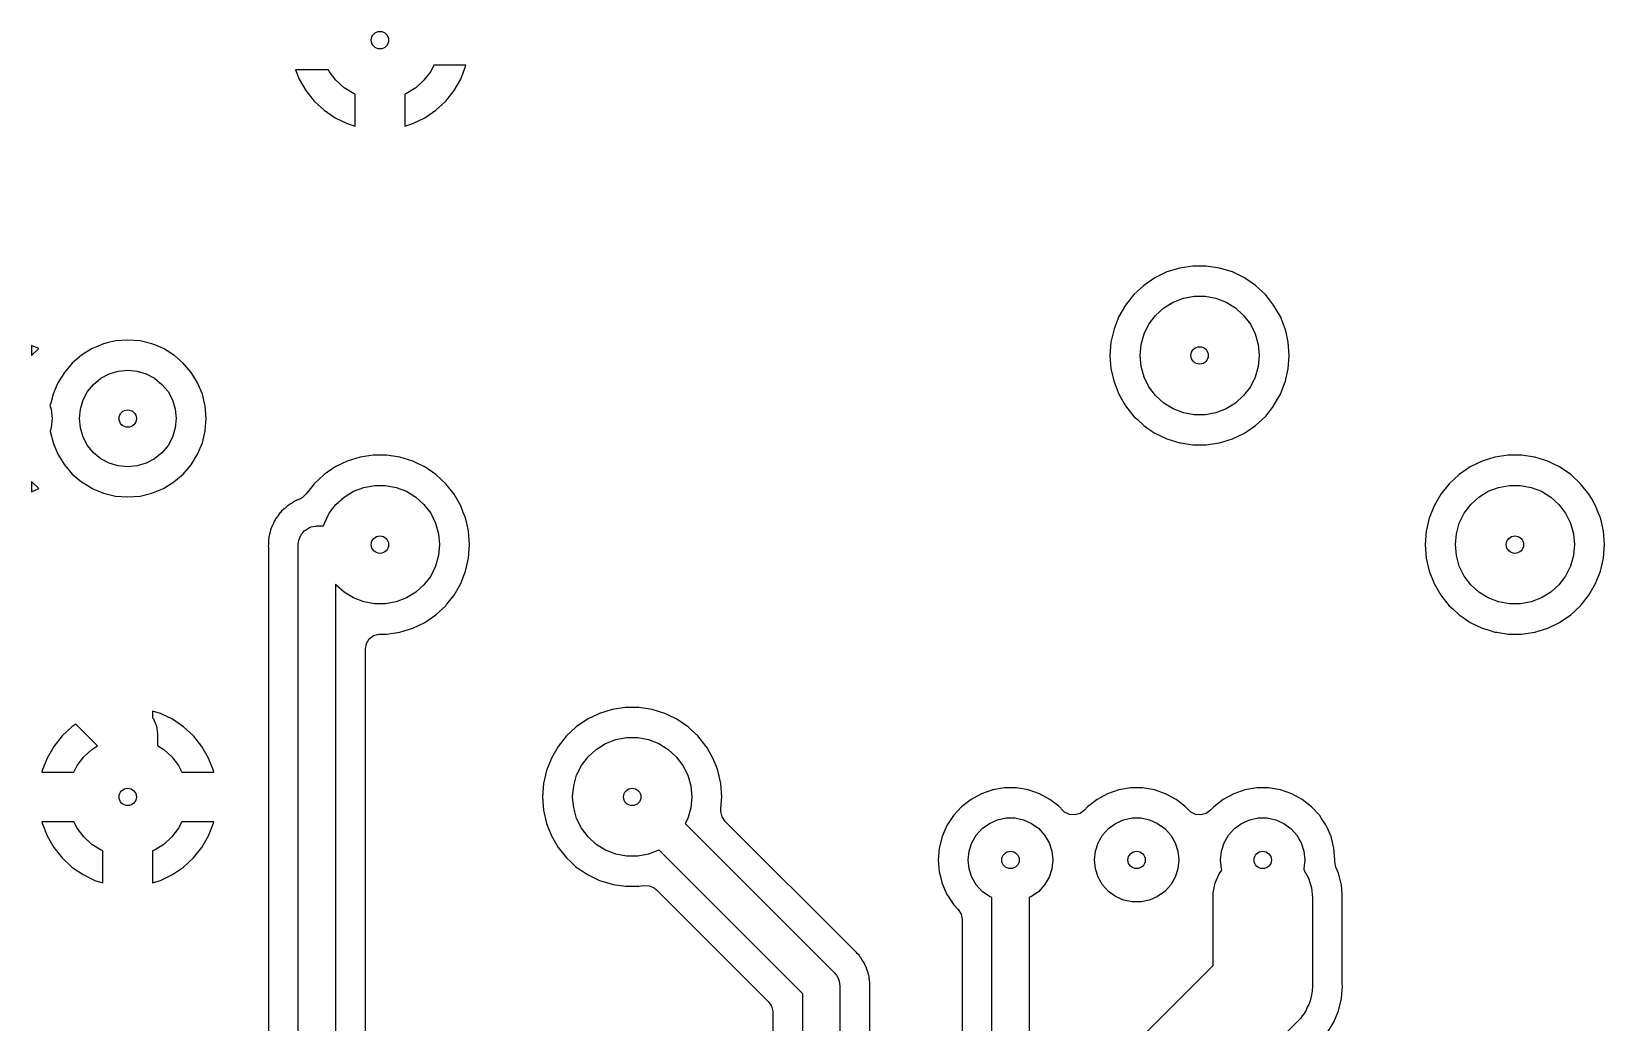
# Model space of a CAD drawing. Extents: x 0.79 to 9.84, y -6.5 to -0.79.
# Drawn here: x 4.161 to 5.408, y -3.366 to -2.581 of the extents above; entities that cross this region are included whole.
import ezdxf

# ---------------------------------------------------------------- set-up
doc = ezdxf.new("R2010")
doc.units = 0
doc.header["$MEASUREMENT"] = 0
doc.layers.add('BLACK', color=7, linetype='CONTINUOUS')

msp = doc.modelspace()

# ---------------------------------------------------------------- linework, layer by layer
at = {"layer": 'BLACK', "linetype": 'CONTINUOUS'}
for p, q in [((4.4802, -2.6071), (4.4776, -2.6123)), ((4.5056, -2.6071), (4.4802, -2.6071)), ((4.5053, -2.6083), (4.5056, -2.6071)), ((4.3705, -2.611), (4.3734, -2.6182)), ((4.3966, -2.611), (4.3705, -2.611)), ((4.3734, -2.6182), (4.3734, -2.6182)), ((4.3734, -2.6182), (4.3787, -2.6274)), ((4.3972, -2.6123), (4.3966, -2.611)), ((4.4025, -2.6192), (4.3972, -2.6123)), ((4.4089, -2.6251), (4.4025, -2.6192)), ((4.4723, -2.6192), (4.4659, -2.6251)), ((4.4776, -2.6123), (4.4723, -2.6192)), ((4.4961, -2.6274), (4.5014, -2.6182)), ((4.5014, -2.6182), (4.5053, -2.6083)), ((4.5014, -2.6182), (4.5014, -2.6182)), ((4.5053, -2.6083), (4.5053, -2.6083)), ((4.3787, -2.6274), (4.3787, -2.6274)), ((4.3787, -2.6274), (4.3853, -2.6357)), ((4.4163, -2.6297), (4.4089, -2.6251)), ((4.4177, -2.6302), (4.4163, -2.6297)), ((4.4177, -2.6555), (4.4177, -2.6302)), ((4.4585, -2.6297), (4.4571, -2.6302)), ((4.4571, -2.6302), (4.4571, -2.6555)), ((4.4659, -2.6251), (4.4585, -2.6297)), ((4.4895, -2.6357), (4.4961, -2.6274)), ((4.4961, -2.6274), (4.4961, -2.6274)), ((4.3853, -2.6357), (4.3853, -2.6357)), ((4.3853, -2.6357), (4.3931, -2.643)), ((4.3931, -2.643), (4.3931, -2.643)), ((4.3931, -2.643), (4.4019, -2.6489)), ((4.4729, -2.6489), (4.4817, -2.643)), ((4.4817, -2.643), (4.4895, -2.6357)), ((4.4895, -2.6357), (4.4895, -2.6357)), ((4.4019, -2.6489), (4.4019, -2.6489)), ((4.4019, -2.6489), (4.4114, -2.6536)), ((4.4114, -2.6536), (4.4177, -2.6555)), ((4.4571, -2.6555), (4.4634, -2.6536)), ((4.4634, -2.6536), (4.4729, -2.6489)), ((4.4729, -2.6489), (4.4729, -2.6489)), ((5.0716, -2.7681), (5.0614, -2.7712)), ((5.0821, -2.7665), (5.0716, -2.7681)), ((5.0716, -2.7681), (5.0716, -2.7681)), ((5.0927, -2.7665), (5.0821, -2.7665)), ((5.0821, -2.7665), (5.0821, -2.7665)), ((5.1032, -2.7681), (5.0927, -2.7665)), ((5.0927, -2.7665), (5.0927, -2.7665)), ((5.1134, -2.7712), (5.1032, -2.7681)), ((5.1032, -2.7681), (5.1032, -2.7681)), ((5.0431, -2.7818), (5.0353, -2.7891)), ((5.0519, -2.7758), (5.0431, -2.7818)), ((5.0431, -2.7818), (5.0431, -2.7818)), ((5.0614, -2.7712), (5.0519, -2.7758)), ((5.0519, -2.7758), (5.0519, -2.7758)), ((5.0614, -2.7712), (5.0614, -2.7712)), ((5.1178, -2.7733), (5.1134, -2.7712)), ((5.1134, -2.7712), (5.1134, -2.7712)), ((5.1134, -2.7712), (5.1134, -2.7712)), ((5.1134, -2.7712), (5.1134, -2.7712)), ((5.1229, -2.7758), (5.1178, -2.7733)), ((5.1317, -2.7818), (5.1229, -2.7758)), ((5.1347, -2.7846), (5.1317, -2.7818)), ((5.1317, -2.7818), (5.1317, -2.7818)), ((5.0353, -2.7891), (5.0287, -2.7974)), ((5.0663, -2.7951), (5.0745, -2.792)), ((5.0745, -2.792), (5.083, -2.7904)), ((5.083, -2.7904), (5.0918, -2.7904)), ((5.0918, -2.7904), (5.1003, -2.792)), ((5.1003, -2.792), (5.1085, -2.7951)), ((5.1395, -2.7891), (5.1347, -2.7846)), ((5.1461, -2.7974), (5.1395, -2.7891)), ((5.0234, -2.8066), (5.0195, -2.8164)), ((5.0287, -2.7974), (5.0234, -2.8066)), ((5.0234, -2.8066), (5.0234, -2.8066)), ((5.0472, -2.8125), (5.0525, -2.8056)), ((5.0525, -2.8056), (5.0589, -2.7997)), ((5.0589, -2.7997), (5.0663, -2.7951)), ((5.1085, -2.7951), (5.1159, -2.7997)), ((5.1159, -2.7997), (5.1223, -2.8056)), ((5.1223, -2.8056), (5.1276, -2.8125)), ((5.1489, -2.8022), (5.1461, -2.7974)), ((5.1461, -2.7974), (5.1461, -2.7974)), ((5.1461, -2.7974), (5.1461, -2.7974)), ((5.1514, -2.8066), (5.1489, -2.8022)), ((5.1553, -2.8164), (5.1514, -2.8066)), ((5.1514, -2.8066), (5.1514, -2.8066)), ((5.0195, -2.8164), (5.0171, -2.8268)), ((5.0433, -2.8203), (5.0472, -2.8125)), ((5.1276, -2.8125), (5.1315, -2.8203)), ((5.1559, -2.8188), (5.1553, -2.8164)), ((5.1577, -2.8268), (5.1559, -2.8188)), ((4.1668, -2.8318), (4.161, -2.8294)), ((4.161, -2.8294), (4.161, -2.8375)), ((4.2122, -2.8307), (4.2092, -2.832)), ((4.2182, -2.8282), (4.2122, -2.8307)), ((4.2211, -2.8275), (4.2182, -2.8282)), ((4.2277, -2.8259), (4.2211, -2.8275)), ((4.2374, -2.8252), (4.2277, -2.8259)), ((4.2277, -2.8259), (4.2277, -2.8259)), ((4.2277, -2.8259), (4.2277, -2.8259)), ((4.2277, -2.8259), (4.2277, -2.8259)), ((4.2471, -2.8259), (4.2374, -2.8252)), ((4.2374, -2.8252), (4.2374, -2.8252)), ((4.2566, -2.8282), (4.2471, -2.8259)), ((4.2471, -2.8259), (4.2471, -2.8259)), ((4.2471, -2.8259), (4.2471, -2.8259)), ((4.2471, -2.8259), (4.2471, -2.8259)), ((4.2588, -2.8291), (4.2566, -2.8282)), ((4.2566, -2.8282), (4.2566, -2.8282)), ((4.2566, -2.8282), (4.2566, -2.8282)), ((4.2656, -2.832), (4.2588, -2.8291)), ((5.0171, -2.8268), (5.0163, -2.8374)), ((5.0402, -2.8374), (5.041, -2.8287)), ((5.041, -2.8287), (5.0433, -2.8203)), ((5.1315, -2.8203), (5.1338, -2.8287)), ((5.1338, -2.8287), (5.1346, -2.8374)), ((5.1585, -2.8374), (5.1577, -2.8268)), ((4.161, -2.8375), (4.1668, -2.8318)), ((4.1668, -2.8318), (4.1668, -2.8318)), ((4.1934, -2.8434), (4.1871, -2.8508)), ((4.2008, -2.8371), (4.1934, -2.8434)), ((4.2092, -2.832), (4.2008, -2.8371)), ((4.2092, -2.832), (4.2092, -2.832)), ((4.2092, -2.832), (4.2092, -2.832)), ((4.2092, -2.832), (4.2092, -2.832)), ((4.2686, -2.8338), (4.2656, -2.832)), ((4.2656, -2.832), (4.2656, -2.832)), ((4.2656, -2.832), (4.2656, -2.832)), ((4.274, -2.8371), (4.2686, -2.8338)), ((4.2744, -2.8374), (4.274, -2.8371)), ((4.2814, -2.8434), (4.2744, -2.8374)), ((4.2877, -2.8508), (4.2814, -2.8434)), ((5.0163, -2.8374), (5.0171, -2.848)), ((5.041, -2.8461), (5.0402, -2.8374)), ((5.1346, -2.8374), (5.1338, -2.8461)), ((5.1577, -2.848), (5.1585, -2.8374)), ((4.1871, -2.8508), (4.182, -2.8592)), ((4.2103, -2.8603), (4.2161, -2.8555)), ((4.2161, -2.8555), (4.2227, -2.8519)), ((4.2227, -2.8519), (4.2299, -2.8498)), ((4.2299, -2.8498), (4.2374, -2.849)), ((4.2374, -2.849), (4.2449, -2.8498)), ((4.2449, -2.8498), (4.2521, -2.8519)), ((4.2521, -2.8519), (4.2587, -2.8555)), ((4.2587, -2.8555), (4.2645, -2.8603)), ((4.2909, -2.856), (4.2877, -2.8508)), ((4.2927, -2.859), (4.2909, -2.856)), ((5.0171, -2.848), (5.0195, -2.8584)), ((5.0433, -2.8545), (5.041, -2.8461)), ((5.0472, -2.8623), (5.0433, -2.8545)), ((5.1315, -2.8545), (5.1276, -2.8623)), ((5.1338, -2.8461), (5.1315, -2.8545)), ((5.1554, -2.858), (5.1558, -2.8561)), ((5.1558, -2.8561), (5.1577, -2.848)), ((4.1782, -2.8682), (4.1765, -2.8752)), ((4.1812, -2.861), (4.1782, -2.8682)), ((4.182, -2.8592), (4.1812, -2.861)), ((4.182, -2.8592), (4.182, -2.8592)), ((4.182, -2.8592), (4.182, -2.8592)), ((4.2019, -2.8727), (4.2055, -2.8661)), ((4.2055, -2.8661), (4.2103, -2.8603)), ((4.2645, -2.8603), (4.2693, -2.8661)), ((4.2693, -2.8661), (4.2729, -2.8727)), ((4.2928, -2.8592), (4.2927, -2.859)), ((4.2966, -2.8682), (4.2928, -2.8592)), ((4.2989, -2.8777), (4.2966, -2.8682)), ((5.0195, -2.8584), (5.0234, -2.8682)), ((5.0234, -2.8682), (5.0234, -2.8682)), ((5.0234, -2.8682), (5.0276, -2.8756)), ((5.0525, -2.8692), (5.0472, -2.8623)), ((5.1276, -2.8623), (5.1223, -2.8692)), ((5.1461, -2.8774), (5.1514, -2.8682)), ((5.1514, -2.8682), (5.1553, -2.8584)), ((5.1553, -2.8584), (5.1554, -2.858)), ((4.1765, -2.8752), (4.1757, -2.877)), ((4.1757, -2.877), (4.1766, -2.8799)), ((4.1766, -2.8799), (4.1774, -2.8874)), ((4.199, -2.8874), (4.1998, -2.8799)), ((4.1998, -2.8799), (4.2019, -2.8727)), ((4.2729, -2.8727), (4.275, -2.8799)), ((4.275, -2.8799), (4.2758, -2.8874)), ((4.2996, -2.8874), (4.2989, -2.8777)), ((4.2989, -2.8777), (4.2989, -2.8777)), ((4.2989, -2.8777), (4.2989, -2.8777)), ((5.0276, -2.8756), (5.0283, -2.8768)), ((5.0283, -2.8768), (5.0287, -2.8774)), ((5.0287, -2.8774), (5.0353, -2.8858)), ((5.0589, -2.8751), (5.0525, -2.8692)), ((5.0663, -2.8797), (5.0589, -2.8751)), ((5.0745, -2.8828), (5.0663, -2.8797)), ((5.1085, -2.8797), (5.1003, -2.8828)), ((5.1159, -2.8751), (5.1085, -2.8797)), ((5.1223, -2.8692), (5.1159, -2.8751)), ((5.1398, -2.8854), (5.146, -2.8777)), ((5.146, -2.8777), (5.1461, -2.8774)), ((4.1774, -2.8874), (4.1766, -2.8949)), ((4.1998, -2.8949), (4.199, -2.8874)), ((4.2758, -2.8874), (4.275, -2.8949)), ((4.2989, -2.897), (4.2996, -2.8874)), ((4.2996, -2.8874), (4.2996, -2.8874)), ((5.0353, -2.8858), (5.0378, -2.888)), ((5.0378, -2.888), (5.0431, -2.893)), ((5.0431, -2.893), (5.0464, -2.8952)), ((5.083, -2.8844), (5.0745, -2.8828)), ((5.0918, -2.8844), (5.083, -2.8844)), ((5.1003, -2.8828), (5.0918, -2.8844)), ((5.1229, -2.899), (5.1317, -2.893)), ((5.1317, -2.893), (5.1395, -2.8858)), ((5.1395, -2.8858), (5.1398, -2.8854)), ((4.1766, -2.8949), (4.1758, -2.8975)), ((4.1758, -2.8975), (4.1759, -2.8976)), ((4.1759, -2.8976), (4.1765, -2.8996)), ((4.1765, -2.8996), (4.1777, -2.9043)), ((4.1777, -2.9043), (4.1782, -2.9066)), ((4.2019, -2.9021), (4.1998, -2.8949)), ((4.2055, -2.9087), (4.2019, -2.9021)), ((4.2729, -2.9021), (4.2693, -2.9087)), ((4.275, -2.8949), (4.2729, -2.9021)), ((4.2966, -2.9066), (4.2989, -2.8971)), ((4.2989, -2.8971), (4.2989, -2.897)), ((5.0464, -2.8952), (5.0519, -2.899)), ((5.0519, -2.899), (5.0519, -2.899)), ((5.0519, -2.899), (5.0519, -2.899)), ((5.0519, -2.899), (5.0614, -2.9036)), ((5.0614, -2.9036), (5.0614, -2.9036)), ((5.0614, -2.9036), (5.0614, -2.9036)), ((5.0614, -2.9036), (5.0716, -2.9067)), ((5.1032, -2.9067), (5.1134, -2.9036)), ((5.1134, -2.9036), (5.1229, -2.899)), ((4.1782, -2.9066), (4.182, -2.9156)), ((4.182, -2.9156), (4.182, -2.9156)), ((4.182, -2.9156), (4.182, -2.9156)), ((4.182, -2.9156), (4.1847, -2.92)), ((4.2103, -2.9145), (4.2055, -2.9087)), ((4.2161, -2.9193), (4.2103, -2.9145)), ((4.2645, -2.9145), (4.2587, -2.9193)), ((4.2693, -2.9087), (4.2645, -2.9145)), ((4.2877, -2.924), (4.2928, -2.9156)), ((4.2928, -2.9156), (4.2966, -2.9066)), ((4.4216, -2.9181), (4.4114, -2.9212)), ((4.4321, -2.9165), (4.4216, -2.9181)), ((4.4216, -2.9181), (4.4216, -2.9181)), ((4.4427, -2.9165), (4.4321, -2.9165)), ((4.4321, -2.9165), (4.4321, -2.9165)), ((4.4532, -2.9181), (4.4427, -2.9165)), ((4.4427, -2.9165), (4.4427, -2.9165)), ((4.4634, -2.9212), (4.4532, -2.9181)), ((4.4532, -2.9181), (4.4532, -2.9181)), ((5.0716, -2.9067), (5.0716, -2.9067)), ((5.0716, -2.9067), (5.0716, -2.9067)), ((5.0716, -2.9067), (5.0716, -2.9067)), ((5.0716, -2.9067), (5.0725, -2.9068)), ((5.0725, -2.9068), (5.0821, -2.9083)), ((5.0821, -2.9083), (5.0821, -2.9083)), ((5.0821, -2.9083), (5.0821, -2.9083)), ((5.0821, -2.9083), (5.0927, -2.9083)), ((5.0927, -2.9083), (5.1032, -2.9067)), ((5.0927, -2.9083), (5.0927, -2.9083)), ((5.3216, -2.9181), (5.3114, -2.9212)), ((5.3321, -2.9165), (5.3216, -2.9181)), ((5.3216, -2.9181), (5.3216, -2.9181)), ((5.3427, -2.9165), (5.3321, -2.9165)), ((5.3321, -2.9165), (5.3321, -2.9165)), ((5.3532, -2.9181), (5.3427, -2.9165)), ((5.3427, -2.9165), (5.3427, -2.9165)), ((5.3634, -2.9212), (5.3532, -2.9181)), ((5.3532, -2.9181), (5.3532, -2.9181)), ((4.1847, -2.92), (4.1871, -2.924)), ((4.1871, -2.924), (4.1934, -2.9314)), ((4.1934, -2.9314), (4.2008, -2.9377)), ((4.2227, -2.9229), (4.2161, -2.9193)), ((4.2299, -2.925), (4.2227, -2.9229)), ((4.2374, -2.9258), (4.2299, -2.925)), ((4.2449, -2.925), (4.2374, -2.9258)), ((4.2521, -2.9229), (4.2449, -2.925)), ((4.2587, -2.9193), (4.2521, -2.9229)), ((4.274, -2.9377), (4.2814, -2.9314)), ((4.2814, -2.9314), (4.2877, -2.924)), ((4.4019, -2.9258), (4.3931, -2.9318)), ((4.4114, -2.9212), (4.4019, -2.9258)), ((4.4019, -2.9258), (4.4019, -2.9258)), ((4.4114, -2.9212), (4.4114, -2.9212)), ((4.4672, -2.9231), (4.4634, -2.9212)), ((4.4634, -2.9212), (4.4634, -2.9212)), ((4.4634, -2.9212), (4.4634, -2.9212)), ((4.4634, -2.9212), (4.4634, -2.9212)), ((4.4729, -2.9258), (4.4672, -2.9231)), ((4.4817, -2.9318), (4.4729, -2.9258)), ((5.3019, -2.9258), (5.2931, -2.9318)), ((5.3114, -2.9212), (5.3019, -2.9258)), ((5.3019, -2.9258), (5.3019, -2.9258)), ((5.3114, -2.9212), (5.3114, -2.9212)), ((5.3672, -2.9231), (5.3634, -2.9212)), ((5.3634, -2.9212), (5.3634, -2.9212)), ((5.3634, -2.9212), (5.3634, -2.9212)), ((5.3634, -2.9212), (5.3634, -2.9212)), ((5.3729, -2.9258), (5.3672, -2.9231)), ((5.3817, -2.9318), (5.3729, -2.9258)), ((4.1668, -2.943), (4.161, -2.9373)), ((4.161, -2.9373), (4.161, -2.9454)), ((4.161, -2.9454), (4.1668, -2.943)), ((4.2008, -2.9377), (4.2051, -2.9403)), ((4.2051, -2.9403), (4.209, -2.9427)), ((4.209, -2.9427), (4.2092, -2.9428)), ((4.2092, -2.9428), (4.2182, -2.9466)), ((4.2566, -2.9466), (4.2656, -2.9428)), ((4.2656, -2.9428), (4.274, -2.9377)), ((4.3853, -2.9391), (4.3804, -2.9452)), ((4.3931, -2.9318), (4.3853, -2.9391)), ((4.3931, -2.9318), (4.3931, -2.9318)), ((4.4163, -2.9451), (4.4245, -2.942)), ((4.4245, -2.942), (4.433, -2.9404)), ((4.433, -2.9404), (4.4418, -2.9404)), ((4.4418, -2.9404), (4.4503, -2.942)), ((4.4503, -2.942), (4.4585, -2.9451)), ((4.4819, -2.932), (4.4817, -2.9318)), ((4.4817, -2.9318), (4.4817, -2.9318)), ((4.4895, -2.9391), (4.4819, -2.932)), ((4.4961, -2.9474), (4.4895, -2.9391)), ((5.2853, -2.9391), (5.2787, -2.9474)), ((5.2931, -2.9318), (5.2853, -2.9391)), ((5.2931, -2.9318), (5.2931, -2.9318)), ((5.3163, -2.9451), (5.3245, -2.942)), ((5.3245, -2.942), (5.333, -2.9404)), ((5.333, -2.9404), (5.3418, -2.9404)), ((5.3418, -2.9404), (5.3503, -2.942)), ((5.3503, -2.942), (5.3585, -2.9451)), ((5.3819, -2.932), (5.3817, -2.9318)), ((5.3817, -2.9318), (5.3817, -2.9318)), ((5.3895, -2.9391), (5.3819, -2.932)), ((5.3961, -2.9474), (5.3895, -2.9391)), ((4.2182, -2.9466), (4.2277, -2.9489)), ((4.2277, -2.9489), (4.2277, -2.9489)), ((4.2277, -2.9489), (4.2277, -2.9489)), ((4.2277, -2.9489), (4.2374, -2.9496)), ((4.2374, -2.9496), (4.2471, -2.9489)), ((4.2374, -2.9496), (4.2374, -2.9496)), ((4.2374, -2.9496), (4.2374, -2.9496)), ((4.2471, -2.9489), (4.2566, -2.9466)), ((4.2471, -2.9489), (4.2471, -2.9489)), ((4.2471, -2.9489), (4.2471, -2.9489)), ((4.3653, -2.9558), (4.3638, -2.9568)), ((4.3677, -2.9544), (4.3653, -2.9557)), ((4.3653, -2.9557), (4.3653, -2.9557)), ((4.3653, -2.9557), (4.3653, -2.9558)), ((4.3682, -2.9541), (4.3677, -2.9544)), ((4.3704, -2.9527), (4.3682, -2.9541)), ((4.3705, -2.9527), (4.3704, -2.9527)), ((4.3704, -2.9527), (4.3704, -2.9527)), ((4.3721, -2.952), (4.3705, -2.9527)), ((4.3722, -2.9519), (4.3721, -2.952)), ((4.3726, -2.9518), (4.3722, -2.9519)), ((4.3722, -2.9519), (4.3722, -2.9519)), ((4.3757, -2.9503), (4.3726, -2.9518)), ((4.3783, -2.9477), (4.3757, -2.9503)), ((4.3784, -2.9477), (4.3783, -2.9477)), ((4.3787, -2.9474), (4.3784, -2.9477)), ((4.3804, -2.9452), (4.3787, -2.9474)), ((4.3787, -2.9474), (4.3787, -2.9474)), ((4.3972, -2.9625), (4.4025, -2.9556)), ((4.4025, -2.9556), (4.4089, -2.9497)), ((4.4089, -2.9497), (4.4163, -2.9451)), ((4.4585, -2.9451), (4.4659, -2.9497)), ((4.4659, -2.9497), (4.4723, -2.9556)), ((4.4723, -2.9556), (4.4776, -2.9625)), ((4.4983, -2.951), (4.4961, -2.9474)), ((4.4961, -2.9474), (4.4961, -2.9474)), ((4.4961, -2.9474), (4.4961, -2.9474)), ((4.5014, -2.9566), (4.4983, -2.951)), ((5.2787, -2.9474), (5.2734, -2.9566)), ((5.2972, -2.9625), (5.3025, -2.9556)), ((5.3025, -2.9556), (5.3089, -2.9497)), ((5.3089, -2.9497), (5.3163, -2.9451)), ((5.3585, -2.9451), (5.3659, -2.9497)), ((5.3659, -2.9497), (5.3723, -2.9556)), ((5.3723, -2.9556), (5.3776, -2.9625)), ((5.3983, -2.951), (5.3961, -2.9474)), ((5.3961, -2.9474), (5.3961, -2.9474)), ((5.3961, -2.9474), (5.3961, -2.9474)), ((5.4014, -2.9566), (5.3983, -2.951)), ((4.3536, -2.9687), (4.3526, -2.9711)), ((4.3537, -2.9686), (4.3536, -2.9687)), ((4.3536, -2.9687), (4.3536, -2.9687)), ((4.3536, -2.9687), (4.3536, -2.9687)), ((4.3536, -2.9687), (4.3536, -2.9687)), ((4.3546, -2.9671), (4.3537, -2.9686)), ((4.3563, -2.9649), (4.3546, -2.967)), ((4.3546, -2.967), (4.3546, -2.9671)), ((4.3566, -2.9644), (4.3563, -2.9649)), ((4.3581, -2.9623), (4.3566, -2.9644)), ((4.3582, -2.9622), (4.3581, -2.9623)), ((4.3594, -2.9609), (4.3582, -2.9622)), ((4.3614, -2.9591), (4.3594, -2.9608)), ((4.3594, -2.9608), (4.3594, -2.9608)), ((4.3594, -2.9608), (4.3594, -2.9609)), ((4.3619, -2.9587), (4.3614, -2.9591)), ((4.3638, -2.9569), (4.3619, -2.9587)), ((4.3638, -2.9568), (4.3638, -2.9569)), ((4.3638, -2.9569), (4.3638, -2.9569)), ((4.3933, -2.9703), (4.3972, -2.9625)), ((4.4776, -2.9625), (4.4815, -2.9703)), ((4.5035, -2.9618), (4.5014, -2.9566)), ((4.5014, -2.9566), (4.5014, -2.9566)), ((4.5052, -2.9662), (4.5035, -2.9618)), ((4.5053, -2.9664), (4.5052, -2.9662)), ((4.5063, -2.9705), (4.5053, -2.9664)), ((5.2695, -2.9664), (5.2671, -2.9768)), ((5.2734, -2.9566), (5.2695, -2.9664)), ((5.2734, -2.9566), (5.2734, -2.9566)), ((5.2933, -2.9703), (5.2972, -2.9625)), ((5.3776, -2.9625), (5.3815, -2.9703)), ((5.4035, -2.9618), (5.4014, -2.9566)), ((5.4014, -2.9566), (5.4014, -2.9566)), ((5.4052, -2.9662), (5.4035, -2.9618)), ((5.4053, -2.9664), (5.4052, -2.9662)), ((5.4063, -2.9705), (5.4053, -2.9664)), ((4.3499, -2.979), (4.3492, -2.9816)), ((4.35, -2.9784), (4.3499, -2.979)), ((4.3506, -2.9758), (4.35, -2.9784)), ((4.3512, -2.9741), (4.3506, -2.9758)), ((4.3506, -2.9758), (4.3506, -2.9758)), ((4.3506, -2.9758), (4.3506, -2.9758)), ((4.3524, -2.9716), (4.3512, -2.974)), ((4.3512, -2.974), (4.3512, -2.9741)), ((4.3526, -2.9711), (4.3524, -2.9716)), ((4.3738, -2.9821), (4.3744, -2.9804)), ((4.3744, -2.9804), (4.3748, -2.9799)), ((4.3748, -2.9799), (4.375, -2.9793)), ((4.375, -2.9793), (4.3763, -2.978)), ((4.3763, -2.978), (4.3774, -2.9765)), ((4.3774, -2.9765), (4.3779, -2.9762)), ((4.3779, -2.9762), (4.3783, -2.9758)), ((4.3783, -2.9758), (4.3799, -2.9749)), ((4.3799, -2.9749), (4.3815, -2.9739)), ((4.3815, -2.9739), (4.3821, -2.9737)), ((4.3821, -2.9737), (4.3826, -2.9734)), ((4.3826, -2.9734), (4.3844, -2.9731)), ((4.3844, -2.9731), (4.3862, -2.9727)), ((4.3862, -2.9727), (4.3868, -2.9727)), ((4.3868, -2.9727), (4.3874, -2.9726)), ((4.3874, -2.9726), (4.3927, -2.9726)), ((4.3927, -2.9726), (4.3933, -2.9703)), ((4.4815, -2.9703), (4.4838, -2.9787)), ((4.4838, -2.9787), (4.4846, -2.9874)), ((4.5077, -2.9768), (4.5063, -2.9705)), ((4.5085, -2.9874), (4.5077, -2.9768)), ((5.2671, -2.9768), (5.2663, -2.9874)), ((5.2902, -2.9874), (5.291, -2.9787)), ((5.291, -2.9787), (5.2933, -2.9703)), ((5.3815, -2.9703), (5.3838, -2.9787)), ((5.3838, -2.9787), (5.3846, -2.9874)), ((5.4077, -2.9768), (5.4063, -2.9705)), ((5.4085, -2.9874), (5.4077, -2.9768)), ((4.349, -2.9867), (4.3488, -2.9894)), ((4.3488, -2.9894), (4.3489, -2.9894)), ((4.3489, -2.9894), (4.349, -2.9912)), ((4.3492, -2.9816), (4.349, -2.9834)), ((4.349, -2.9834), (4.349, -2.9835)), ((4.349, -2.9835), (4.349, -2.9861)), ((4.349, -2.9861), (4.349, -2.9867)), ((4.349, -2.9912), (4.349, -3.7166)), ((4.3492, -2.9816), (4.3492, -2.9816)), ((4.3492, -2.9816), (4.3492, -2.9816)), ((4.3726, -2.9874), (4.3728, -2.985)), ((4.3726, -3.7313), (4.3726, -2.9874)), ((4.3728, -2.985), (4.373, -2.9844)), ((4.373, -2.9844), (4.3731, -2.9838)), ((4.3731, -2.9838), (4.3738, -2.9821)), ((4.4846, -2.9874), (4.4838, -2.9961)), ((4.5077, -2.998), (4.5085, -2.9874)), ((5.2663, -2.9874), (5.2671, -2.998)), ((5.291, -2.9961), (5.2902, -2.9874)), ((5.3846, -2.9874), (5.3838, -2.9961)), ((5.4077, -2.998), (5.4085, -2.9874)), ((4.4815, -3.0045), (4.4776, -3.0123)), ((4.4838, -2.9961), (4.4815, -3.0045)), ((4.5053, -3.0084), (4.5077, -2.998)), ((5.2671, -2.998), (5.2695, -3.0084)), ((5.2933, -3.0045), (5.291, -2.9961)), ((5.2972, -3.0123), (5.2933, -3.0045)), ((5.3815, -3.0045), (5.3776, -3.0123)), ((5.3838, -2.9961), (5.3815, -3.0045)), ((5.4053, -3.0084), (5.4077, -2.998)), ((4.4025, -3.0192), (4.4022, -3.0188)), ((4.4022, -3.0188), (4.4022, -3.7374)), ((4.4776, -3.0123), (4.4723, -3.0192)), ((4.4961, -3.0274), (4.5014, -3.0182)), ((4.5014, -3.0182), (4.5053, -3.0084)), ((5.2695, -3.0084), (5.2734, -3.0182)), ((5.2734, -3.0182), (5.2734, -3.0182)), ((5.2734, -3.0182), (5.2787, -3.0274)), ((5.3025, -3.0192), (5.2972, -3.0123)), ((5.3776, -3.0123), (5.3723, -3.0192)), ((5.3961, -3.0274), (5.4014, -3.0182)), ((5.4014, -3.0182), (5.4053, -3.0084)), ((4.4089, -3.0251), (4.4025, -3.0192)), ((4.4163, -3.0297), (4.4089, -3.0251)), ((4.4245, -3.0328), (4.4163, -3.0297)), ((4.4585, -3.0297), (4.4503, -3.0328)), ((4.4659, -3.0251), (4.4585, -3.0297)), ((4.4723, -3.0192), (4.4659, -3.0251)), ((4.4902, -3.0349), (4.4961, -3.0274)), ((4.4961, -3.0274), (4.4961, -3.0274)), ((4.4961, -3.0274), (4.4961, -3.0274)), ((5.2787, -3.0274), (5.2853, -3.0358)), ((5.3089, -3.0251), (5.3025, -3.0192)), ((5.3163, -3.0297), (5.3089, -3.0251)), ((5.3245, -3.0328), (5.3163, -3.0297)), ((5.3585, -3.0297), (5.3503, -3.0328)), ((5.3659, -3.0251), (5.3585, -3.0297)), ((5.3723, -3.0192), (5.3659, -3.0251)), ((5.3902, -3.0349), (5.3961, -3.0274)), ((5.3961, -3.0274), (5.3961, -3.0274)), ((5.3961, -3.0274), (5.3961, -3.0274)), ((4.433, -3.0344), (4.4245, -3.0328)), ((4.4418, -3.0344), (4.433, -3.0344)), ((4.4503, -3.0328), (4.4418, -3.0344)), ((4.4729, -3.049), (4.4817, -3.043)), ((4.4817, -3.043), (4.4895, -3.0358)), ((4.4895, -3.0358), (4.4902, -3.0349)), ((5.2853, -3.0358), (5.2881, -3.0384)), ((5.2881, -3.0384), (5.2931, -3.043)), ((5.2931, -3.043), (5.2963, -3.0452)), ((5.333, -3.0344), (5.3245, -3.0328)), ((5.3418, -3.0344), (5.333, -3.0344)), ((5.3503, -3.0328), (5.3418, -3.0344)), ((5.3729, -3.049), (5.3817, -3.043)), ((5.3817, -3.043), (5.3895, -3.0358)), ((5.3895, -3.0358), (5.3902, -3.0349)), ((4.4532, -3.0567), (4.4634, -3.0536)), ((4.4634, -3.0536), (4.4729, -3.049)), ((5.2963, -3.0452), (5.3019, -3.049)), ((5.3019, -3.049), (5.3019, -3.049)), ((5.3019, -3.049), (5.3019, -3.049)), ((5.3019, -3.049), (5.3114, -3.0536)), ((5.3114, -3.0536), (5.3114, -3.0536)), ((5.3114, -3.0536), (5.3114, -3.0536)), ((5.3114, -3.0536), (5.317, -3.0553)), ((5.317, -3.0553), (5.3216, -3.0567)), ((5.3532, -3.0567), (5.3634, -3.0536)), ((5.3634, -3.0536), (5.3729, -3.049)), ((4.4258, -3.0701), (4.4266, -3.0658)), ((4.4266, -3.0658), (4.4289, -3.0621)), ((4.4289, -3.0621), (4.4323, -3.0595)), ((4.4323, -3.0595), (4.4365, -3.0583)), ((4.4365, -3.0583), (4.4376, -3.0583)), ((4.4376, -3.0583), (4.4427, -3.0583)), ((4.4427, -3.0583), (4.4532, -3.0567)), ((4.4427, -3.0583), (4.4427, -3.0583)), ((5.3216, -3.0567), (5.3216, -3.0567)), ((5.3216, -3.0567), (5.3216, -3.0567)), ((5.3216, -3.0567), (5.3232, -3.0569)), ((5.3232, -3.0569), (5.3321, -3.0583)), ((5.3321, -3.0583), (5.3321, -3.0583)), ((5.3321, -3.0583), (5.3321, -3.0583)), ((5.3321, -3.0583), (5.3427, -3.0583)), ((5.3427, -3.0583), (5.3532, -3.0567)), ((5.3427, -3.0583), (5.3427, -3.0583)), ((4.4258, -3.7342), (4.4258, -3.0701)), ((4.6216, -3.1181), (4.6114, -3.1212)), ((4.6321, -3.1165), (4.6216, -3.1181)), ((4.6216, -3.1181), (4.6216, -3.1181)), ((4.6427, -3.1165), (4.6321, -3.1165)), ((4.6321, -3.1165), (4.6321, -3.1165)), ((4.6532, -3.1181), (4.6427, -3.1165)), ((4.6427, -3.1165), (4.6427, -3.1165)), ((4.6634, -3.1212), (4.6532, -3.1181)), ((4.6532, -3.1181), (4.6532, -3.1181)), ((4.1963, -3.1297), (4.1931, -3.1318)), ((4.2135, -3.1469), (4.1963, -3.1297)), ((4.2634, -3.1212), (4.2571, -3.1193)), ((4.2571, -3.1193), (4.2571, -3.1246)), ((4.2571, -3.1246), (4.2579, -3.1256)), ((4.2579, -3.1256), (4.2602, -3.1313)), ((4.2729, -3.1259), (4.2634, -3.1212)), ((4.2817, -3.1318), (4.2729, -3.1259)), ((4.2729, -3.1259), (4.2729, -3.1259)), ((4.6019, -3.1258), (4.5931, -3.1318)), ((4.6114, -3.1212), (4.6019, -3.1258)), ((4.6019, -3.1258), (4.6019, -3.1258)), ((4.6114, -3.1212), (4.6114, -3.1212)), ((4.6658, -3.1224), (4.6634, -3.1212)), ((4.6634, -3.1212), (4.6634, -3.1212)), ((4.6634, -3.1212), (4.6634, -3.1212)), ((4.6634, -3.1212), (4.6634, -3.1212)), ((4.6729, -3.1258), (4.6658, -3.1224)), ((4.6806, -3.1311), (4.6729, -3.1258)), ((4.6817, -3.1318), (4.6806, -3.1311)), ((4.1853, -3.1391), (4.1787, -3.1474)), ((4.1931, -3.1318), (4.1853, -3.1391)), ((4.1853, -3.1391), (4.1853, -3.1391)), ((4.1931, -3.1318), (4.1931, -3.1318)), ((4.2602, -3.1313), (4.261, -3.1374)), ((4.261, -3.1374), (4.261, -3.1467)), ((4.2895, -3.1391), (4.2817, -3.1318)), ((4.2961, -3.1474), (4.2895, -3.1391)), ((4.2895, -3.1391), (4.2895, -3.1391)), ((4.5853, -3.1391), (4.5787, -3.1474)), ((4.5928, -3.1321), (4.5853, -3.1391)), ((4.5931, -3.1318), (4.5928, -3.1321)), ((4.5931, -3.1318), (4.5931, -3.1318)), ((4.6163, -3.1451), (4.6245, -3.142)), ((4.6245, -3.142), (4.633, -3.1404)), ((4.633, -3.1404), (4.6418, -3.1404)), ((4.6418, -3.1404), (4.6503, -3.142)), ((4.6503, -3.142), (4.6585, -3.1451)), ((4.6845, -3.1344), (4.6817, -3.1318)), ((4.6895, -3.1391), (4.6845, -3.1344)), ((4.6961, -3.1474), (4.6895, -3.1391)), ((4.1787, -3.1474), (4.1734, -3.1566)), ((4.1787, -3.1474), (4.1787, -3.1474)), ((4.1972, -3.1625), (4.2025, -3.1556)), ((4.2025, -3.1556), (4.2089, -3.1497)), ((4.2089, -3.1497), (4.2135, -3.1469)), ((4.261, -3.1467), (4.2659, -3.1497)), ((4.2659, -3.1497), (4.2723, -3.1556)), ((4.2723, -3.1556), (4.2776, -3.1625)), ((4.3014, -3.1566), (4.2961, -3.1474)), ((4.2961, -3.1474), (4.2961, -3.1474)), ((4.5787, -3.1474), (4.5734, -3.1566)), ((4.5972, -3.1625), (4.6025, -3.1556)), ((4.6025, -3.1556), (4.6089, -3.1497)), ((4.6089, -3.1497), (4.6163, -3.1451)), ((4.6585, -3.1451), (4.6659, -3.1497)), ((4.6659, -3.1497), (4.6723, -3.1556)), ((4.6723, -3.1556), (4.6776, -3.1625)), ((4.6968, -3.1484), (4.6961, -3.1474)), ((4.6961, -3.1474), (4.6961, -3.1474)), ((4.6961, -3.1474), (4.6961, -3.1474)), ((4.7014, -3.1566), (4.6968, -3.1484)), ((4.1695, -3.1665), (4.1692, -3.1677)), ((4.1692, -3.1677), (4.1947, -3.1677)), ((4.1692, -3.1677), (4.1692, -3.1677)), ((4.1734, -3.1566), (4.1695, -3.1665)), ((4.1695, -3.1665), (4.1695, -3.1665)), ((4.1734, -3.1566), (4.1734, -3.1566)), ((4.1947, -3.1677), (4.1972, -3.1625)), ((4.2776, -3.1625), (4.2802, -3.1677)), ((4.2802, -3.1677), (4.3056, -3.1677)), ((4.3053, -3.1665), (4.3014, -3.1566)), ((4.3014, -3.1566), (4.3014, -3.1566)), ((4.3056, -3.1677), (4.3053, -3.1665)), ((4.3053, -3.1665), (4.3053, -3.1665)), ((4.3056, -3.1677), (4.3056, -3.1677)), ((4.5695, -3.1664), (4.5671, -3.1768)), ((4.5734, -3.1566), (4.5695, -3.1664)), ((4.5734, -3.1566), (4.5734, -3.1566)), ((4.5933, -3.1703), (4.5972, -3.1625)), ((4.6776, -3.1625), (4.6815, -3.1703)), ((4.7039, -3.1628), (4.7014, -3.1566)), ((4.7014, -3.1566), (4.7014, -3.1566)), ((4.705, -3.1656), (4.7039, -3.1628)), ((4.7053, -3.1664), (4.705, -3.1656)), ((4.7063, -3.1709), (4.7053, -3.1664)), ((4.5671, -3.1768), (4.5663, -3.1874)), ((4.5902, -3.1874), (4.591, -3.1787)), ((4.591, -3.1787), (4.5933, -3.1703)), ((4.6815, -3.1703), (4.6838, -3.1787)), ((4.6838, -3.1787), (4.6846, -3.1874)), ((4.7077, -3.1768), (4.7063, -3.1709)), ((4.7085, -3.1874), (4.7077, -3.1768)), ((4.9327, -3.1803), (4.9233, -3.1819)), ((4.9421, -3.1803), (4.9327, -3.1803)), ((4.9327, -3.1803), (4.9327, -3.1803)), ((4.9515, -3.1819), (4.9421, -3.1803)), ((4.9421, -3.1803), (4.9421, -3.1803)), ((5.0327, -3.1803), (5.0233, -3.1819)), ((5.0421, -3.1803), (5.0327, -3.1803)), ((5.0327, -3.1803), (5.0327, -3.1803)), ((5.0515, -3.1819), (5.0421, -3.1803)), ((5.0421, -3.1803), (5.0421, -3.1803)), ((5.1327, -3.1803), (5.1233, -3.1819)), ((5.1421, -3.1803), (5.1327, -3.1803)), ((5.1327, -3.1803), (5.1327, -3.1803)), ((5.1515, -3.1819), (5.1421, -3.1803)), ((5.1421, -3.1803), (5.1421, -3.1803)), ((4.5663, -3.1874), (4.5671, -3.198)), ((4.591, -3.1961), (4.5902, -3.1874)), ((4.6846, -3.1874), (4.6838, -3.1961)), ((4.7078, -3.1966), (4.7085, -3.1874)), ((4.9061, -3.1894), (4.8986, -3.1952)), ((4.9144, -3.1849), (4.9061, -3.1894)), ((4.9061, -3.1894), (4.9061, -3.1894)), ((4.9233, -3.1819), (4.9144, -3.1849)), ((4.9604, -3.1849), (4.9515, -3.1819)), ((4.9687, -3.1894), (4.9604, -3.1849)), ((4.9757, -3.1948), (4.9687, -3.1894)), ((4.9687, -3.1894), (4.9687, -3.1894)), ((5.0061, -3.1894), (4.9986, -3.1952)), ((5.0144, -3.1849), (5.0061, -3.1894)), ((5.0061, -3.1894), (5.0061, -3.1894)), ((5.0233, -3.1819), (5.0144, -3.1849)), ((5.0604, -3.1849), (5.0515, -3.1819)), ((5.0687, -3.1894), (5.0604, -3.1849)), ((5.0757, -3.1948), (5.0687, -3.1894)), ((5.0687, -3.1894), (5.0687, -3.1894)), ((5.1061, -3.1894), (5.0986, -3.1952)), ((5.1144, -3.1849), (5.1061, -3.1894)), ((5.1061, -3.1894), (5.1061, -3.1894)), ((5.1233, -3.1819), (5.1144, -3.1849)), ((5.1604, -3.1849), (5.1515, -3.1819)), ((5.1687, -3.1894), (5.1604, -3.1849)), ((5.1762, -3.1952), (5.1687, -3.1894)), ((5.1687, -3.1894), (5.1687, -3.1894)), ((4.5671, -3.198), (4.5695, -3.2084)), ((4.5933, -3.2045), (4.591, -3.1961)), ((4.5972, -3.2123), (4.5933, -3.2045)), ((4.6815, -3.2045), (4.6794, -3.2085)), ((4.6838, -3.1961), (4.6815, -3.2045)), ((4.7077, -3.1976), (4.7078, -3.1966)), ((4.7077, -3.199), (4.7077, -3.1976)), ((4.7087, -3.2033), (4.7077, -3.199)), ((4.7111, -3.2068), (4.7087, -3.2033)), ((4.8922, -3.2022), (4.887, -3.2101)), ((4.8986, -3.1952), (4.8922, -3.2022)), ((4.8922, -3.2022), (4.8922, -3.2022)), ((4.8986, -3.1952), (4.8986, -3.1952)), ((4.9207, -3.2084), (4.9271, -3.2056)), ((4.9271, -3.2056), (4.9339, -3.2041)), ((4.9339, -3.2041), (4.9409, -3.2041)), ((4.9409, -3.2041), (4.9477, -3.2056)), ((4.9477, -3.2056), (4.9541, -3.2084)), ((4.9762, -3.1952), (4.9757, -3.1948)), ((4.9787, -3.198), (4.9762, -3.1952)), ((4.9762, -3.1952), (4.9762, -3.1952)), ((4.9762, -3.1952), (4.9762, -3.1952)), ((4.9803, -3.1994), (4.9787, -3.198)), ((4.9841, -3.2013), (4.9803, -3.1994)), ((4.9884, -3.2017), (4.9841, -3.2013)), ((4.9926, -3.2006), (4.9884, -3.2017)), ((4.9961, -3.198), (4.9926, -3.2006)), ((4.9986, -3.1952), (4.9961, -3.198)), ((4.9986, -3.1952), (4.9986, -3.1952)), ((5.0207, -3.2084), (5.0271, -3.2056)), ((5.0271, -3.2056), (5.0339, -3.2041)), ((5.0339, -3.2041), (5.0409, -3.2041)), ((5.0409, -3.2041), (5.0477, -3.2056)), ((5.0477, -3.2056), (5.0541, -3.2084)), ((5.0762, -3.1952), (5.0757, -3.1948)), ((5.0787, -3.198), (5.0762, -3.1952)), ((5.0762, -3.1952), (5.0762, -3.1952)), ((5.0762, -3.1952), (5.0762, -3.1952)), ((5.0803, -3.1994), (5.0787, -3.198)), ((5.0841, -3.2013), (5.0803, -3.1994)), ((5.0884, -3.2017), (5.0841, -3.2013)), ((5.0926, -3.2006), (5.0884, -3.2017)), ((5.0961, -3.198), (5.0926, -3.2006)), ((5.0986, -3.1952), (5.0961, -3.198)), ((5.0986, -3.1952), (5.0986, -3.1952)), ((5.1207, -3.2084), (5.1271, -3.2056)), ((5.1271, -3.2056), (5.1339, -3.2041)), ((5.1339, -3.2041), (5.1409, -3.2041)), ((5.1409, -3.2041), (5.1477, -3.2056)), ((5.1477, -3.2056), (5.1541, -3.2084)), ((5.1826, -3.2022), (5.1762, -3.1952)), ((5.1762, -3.1952), (5.1762, -3.1952)), ((5.1841, -3.2045), (5.1826, -3.2022)), ((5.1826, -3.2022), (5.1826, -3.2022)), ((5.1878, -3.2101), (5.1841, -3.2045)), ((4.1947, -3.2071), (4.1692, -3.2071)), ((4.1692, -3.2071), (4.1695, -3.2083)), ((4.1695, -3.2083), (4.1695, -3.2083)), ((4.1695, -3.2083), (4.1734, -3.2182)), ((4.1734, -3.2182), (4.1734, -3.2182)), ((4.1734, -3.2182), (4.1787, -3.2274)), ((4.1972, -3.2123), (4.1947, -3.2071)), ((4.2025, -3.2192), (4.1972, -3.2123)), ((4.2776, -3.2123), (4.2723, -3.2192)), ((4.2802, -3.2071), (4.2776, -3.2123)), ((4.3056, -3.2071), (4.2802, -3.2071)), ((4.2961, -3.2274), (4.3014, -3.2182)), ((4.3014, -3.2182), (4.3053, -3.2083)), ((4.3014, -3.2182), (4.3014, -3.2182)), ((4.3053, -3.2083), (4.3056, -3.2071)), ((4.3053, -3.2083), (4.3053, -3.2083)), ((4.5695, -3.2084), (4.5734, -3.2182)), ((4.5734, -3.2182), (4.5734, -3.2182)), ((4.5734, -3.2182), (4.5787, -3.2274)), ((4.6025, -3.2192), (4.5972, -3.2123)), ((4.6794, -3.2085), (4.7978, -3.327)), ((4.8123, -3.308), (4.7111, -3.2068)), ((4.887, -3.2101), (4.8832, -3.2188)), ((4.9068, -3.2238), (4.9103, -3.2177)), ((4.9103, -3.2177), (4.915, -3.2125)), ((4.915, -3.2125), (4.9207, -3.2084)), ((4.9541, -3.2084), (4.9598, -3.2125)), ((4.9598, -3.2125), (4.9645, -3.2177)), ((4.9645, -3.2177), (4.968, -3.2238)), ((5.0068, -3.2238), (5.0103, -3.2177)), ((5.0103, -3.2177), (5.015, -3.2125)), ((5.015, -3.2125), (5.0207, -3.2084)), ((5.0541, -3.2084), (5.0598, -3.2125)), ((5.0598, -3.2125), (5.0645, -3.2177)), ((5.0645, -3.2177), (5.068, -3.2238)), ((5.1068, -3.2238), (5.1103, -3.2177)), ((5.1103, -3.2177), (5.115, -3.2125)), ((5.115, -3.2125), (5.1207, -3.2084)), ((5.1541, -3.2084), (5.1598, -3.2125)), ((5.1598, -3.2125), (5.1645, -3.2177)), ((5.1645, -3.2177), (5.168, -3.2238)), ((5.1884, -3.2116), (5.1878, -3.2101)), ((5.1878, -3.2101), (5.1878, -3.2101)), ((5.1878, -3.2101), (5.1878, -3.2101)), ((5.1916, -3.2188), (5.1884, -3.2116)), ((4.1787, -3.2274), (4.1787, -3.2274)), ((4.1787, -3.2274), (4.1853, -3.2357)), ((4.2089, -3.2251), (4.2025, -3.2192)), ((4.2163, -3.2297), (4.2089, -3.2251)), ((4.2177, -3.2302), (4.2163, -3.2297)), ((4.2177, -3.2555), (4.2177, -3.2302)), ((4.2585, -3.2297), (4.2571, -3.2302)), ((4.2571, -3.2302), (4.2571, -3.2555)), ((4.2659, -3.2251), (4.2585, -3.2297)), ((4.2723, -3.2192), (4.2659, -3.2251)), ((4.2895, -3.2357), (4.2961, -3.2274)), ((4.2961, -3.2274), (4.2961, -3.2274)), ((4.5787, -3.2274), (4.5853, -3.2358)), ((4.6089, -3.2251), (4.6025, -3.2192)), ((4.6163, -3.2297), (4.6089, -3.2251)), ((4.6245, -3.2328), (4.6163, -3.2297)), ((4.6585, -3.2297), (4.6503, -3.2328)), ((4.6587, -3.2296), (4.6585, -3.2297)), ((4.7726, -3.3435), (4.6587, -3.2296)), ((4.8809, -3.228), (4.8801, -3.2374)), ((4.8832, -3.2188), (4.8809, -3.228)), ((4.8809, -3.228), (4.8809, -3.228)), ((4.9039, -3.2374), (4.9047, -3.2304)), ((4.9047, -3.2304), (4.9068, -3.2238)), ((4.968, -3.2238), (4.9701, -3.2304)), ((4.9701, -3.2304), (4.9709, -3.2374)), ((5.0039, -3.2374), (5.0047, -3.2304)), ((5.0047, -3.2304), (5.0068, -3.2238)), ((5.068, -3.2238), (5.0701, -3.2304)), ((5.0701, -3.2304), (5.0709, -3.2374)), ((5.1039, -3.2374), (5.1047, -3.2304)), ((5.1047, -3.2304), (5.1068, -3.2238)), ((5.168, -3.2238), (5.1701, -3.2304)), ((5.1701, -3.2304), (5.1709, -3.2374)), ((5.1939, -3.228), (5.1916, -3.2188)), ((5.1947, -3.2374), (5.1939, -3.228)), ((4.1853, -3.2357), (4.1853, -3.2357)), ((4.1853, -3.2357), (4.1931, -3.243)), ((4.1931, -3.243), (4.1931, -3.243)), ((4.1931, -3.243), (4.2019, -3.2489)), ((4.2729, -3.2489), (4.2817, -3.243)), ((4.2817, -3.243), (4.2895, -3.2357)), ((4.2895, -3.2357), (4.2895, -3.2357)), ((4.5853, -3.2358), (4.5887, -3.2389)), ((4.5887, -3.2389), (4.5931, -3.243)), ((4.5931, -3.243), (4.5963, -3.2452)), ((4.633, -3.2344), (4.6245, -3.2328)), ((4.6418, -3.2344), (4.633, -3.2344)), ((4.6503, -3.2328), (4.6418, -3.2344)), ((4.8801, -3.2374), (4.8809, -3.2468)), ((4.9047, -3.2444), (4.9039, -3.2374)), ((4.9709, -3.2374), (4.9701, -3.2444)), ((5.0047, -3.2444), (5.0039, -3.2374)), ((5.0709, -3.2374), (5.0701, -3.2444)), ((5.1047, -3.2444), (5.1039, -3.2374)), ((5.1709, -3.2374), (5.1701, -3.2444)), ((5.1946, -3.2389), (5.1947, -3.2376)), ((5.1955, -3.2431), (5.1946, -3.2389)), ((5.1947, -3.2376), (5.1947, -3.2374)), ((5.1975, -3.2479), (5.1955, -3.2431)), ((4.2019, -3.2489), (4.2019, -3.2489)), ((4.2019, -3.2489), (4.2114, -3.2536)), ((4.2114, -3.2536), (4.2177, -3.2555)), ((4.2571, -3.2555), (4.2634, -3.2536)), ((4.2634, -3.2536), (4.2729, -3.2489)), ((4.2729, -3.2489), (4.2729, -3.2489)), ((4.5963, -3.2452), (4.6019, -3.249)), ((4.6019, -3.249), (4.6019, -3.249)), ((4.6019, -3.249), (4.6019, -3.249)), ((4.6019, -3.249), (4.6114, -3.2536)), ((4.6114, -3.2536), (4.6114, -3.2536)), ((4.6114, -3.2536), (4.6114, -3.2536)), ((4.6114, -3.2536), (4.6216, -3.2567)), ((4.8809, -3.2468), (4.8809, -3.2468)), ((4.8809, -3.2468), (4.8818, -3.2504)), ((4.8818, -3.2504), (4.883, -3.2553)), ((4.883, -3.2553), (4.8832, -3.256)), ((4.9068, -3.251), (4.9047, -3.2444)), ((4.9103, -3.2571), (4.9068, -3.251)), ((4.968, -3.251), (4.9645, -3.2571)), ((4.9701, -3.2444), (4.968, -3.251)), ((5.0068, -3.251), (5.0047, -3.2444)), ((5.0103, -3.2571), (5.0068, -3.251)), ((5.068, -3.251), (5.0645, -3.2571)), ((5.0701, -3.2444), (5.068, -3.251)), ((5.0982, -3.2634), (5.0998, -3.2556)), ((5.0998, -3.2556), (5.103, -3.2483)), ((5.103, -3.2483), (5.105, -3.2454)), ((5.105, -3.2454), (5.1047, -3.2444)), ((5.1701, -3.2444), (5.1699, -3.2452)), ((5.1699, -3.2452), (5.1736, -3.2519)), ((5.1736, -3.2519), (5.176, -3.2595)), ((5.1998, -3.2575), (5.1975, -3.2479)), ((4.6216, -3.2567), (4.6216, -3.2567)), ((4.6216, -3.2567), (4.6216, -3.2567)), ((4.6216, -3.2567), (4.6216, -3.2567)), ((4.6216, -3.2567), (4.6223, -3.2568)), ((4.6223, -3.2568), (4.6321, -3.2583)), ((4.6321, -3.2583), (4.6321, -3.2583)), ((4.6321, -3.2583), (4.6321, -3.2583)), ((4.6321, -3.2583), (4.6427, -3.2583)), ((4.6427, -3.2583), (4.6466, -3.2577)), ((4.6427, -3.2583), (4.6427, -3.2583)), ((4.6466, -3.2577), (4.6509, -3.2579)), ((4.6509, -3.2579), (4.6549, -3.2596)), ((4.6549, -3.2596), (4.6567, -3.261)), ((4.6567, -3.261), (4.7455, -3.3499)), ((4.8832, -3.256), (4.887, -3.2647)), ((4.887, -3.2647), (4.887, -3.2647)), ((4.887, -3.2647), (4.887, -3.2647)), ((4.887, -3.2647), (4.888, -3.2662)), ((4.888, -3.2662), (4.8922, -3.2726)), ((4.915, -3.2623), (4.9103, -3.2571)), ((4.9207, -3.2664), (4.915, -3.2623)), ((4.9226, -3.2673), (4.9207, -3.2664)), ((4.9226, -4.0813), (4.9226, -3.2673)), ((4.9541, -3.2664), (4.9522, -3.2673)), ((4.9522, -3.2673), (4.9522, -4.0874)), ((4.9598, -3.2623), (4.9541, -3.2664)), ((4.9645, -3.2571), (4.9598, -3.2623)), ((5.015, -3.2623), (5.0103, -3.2571)), ((5.0207, -3.2664), (5.015, -3.2623)), ((5.0271, -3.2692), (5.0207, -3.2664)), ((5.0541, -3.2664), (5.0477, -3.2692)), ((5.0598, -3.2623), (5.0541, -3.2664)), ((5.0645, -3.2571), (5.0598, -3.2623)), ((5.098, -3.2674), (5.0982, -3.2634)), ((5.098, -3.3211), (5.098, -3.2674)), ((5.176, -3.2595), (5.1768, -3.2674)), ((5.1768, -3.2674), (5.1768, -3.3374)), ((5.2001, -3.2606), (5.1998, -3.2575)), ((5.1998, -3.2575), (5.1998, -3.2575)), ((5.1998, -3.2575), (5.1998, -3.2575)), ((5.2004, -3.2649), (5.2001, -3.2606)), ((5.2004, -3.3345), (5.2004, -3.2649)), ((5.2004, -3.2649), (5.2004, -3.2649)), ((4.8922, -3.2726), (4.8922, -3.2726)), ((4.8922, -3.2726), (4.8922, -3.2726)), ((4.8922, -3.2726), (4.8959, -3.2766)), ((4.8959, -3.2766), (4.8982, -3.2803)), ((4.8982, -3.2803), (4.899, -3.2845)), ((5.0339, -3.2707), (5.0271, -3.2692)), ((5.0409, -3.2707), (5.0339, -3.2707)), ((5.0477, -3.2692), (5.0409, -3.2707)), ((4.899, -3.2845), (4.899, -3.2846)), ((4.899, -3.2846), (4.899, -4.0666)), ((4.8134, -3.309), (4.8123, -3.308)), ((4.814, -3.3094), (4.8134, -3.309)), ((4.8153, -3.3109), (4.814, -3.3094)), ((4.814, -3.3094), (4.814, -3.3094)), ((4.8159, -3.3116), (4.8153, -3.3109)), ((4.8173, -3.313), (4.8159, -3.3116)), ((4.8177, -3.3136), (4.8173, -3.313)), ((4.8173, -3.313), (4.8173, -3.313)), ((4.8186, -3.3148), (4.8177, -3.3136)), ((4.8191, -3.3153), (4.8186, -3.3148)), ((4.8201, -3.3171), (4.8191, -3.3153)), ((4.8191, -3.3153), (4.8191, -3.3153)), ((4.8191, -3.3153), (4.8191, -3.3153)), ((4.8205, -3.3179), (4.8201, -3.3171)), ((4.8208, -3.3182), (4.8205, -3.3179)), ((4.8216, -3.3195), (4.8208, -3.3182)), ((4.7978, -3.327), (4.7988, -3.3281)), ((4.7988, -3.3281), (4.7991, -3.3283)), ((4.7991, -3.3283), (4.7991, -3.3285)), ((4.7991, -3.3285), (4.7994, -3.3288)), ((4.7994, -3.3288), (4.8004, -3.3307)), ((4.8219, -3.3202), (4.8216, -3.3195)), ((4.8225, -3.3215), (4.8219, -3.3202)), ((4.8229, -3.3222), (4.8225, -3.3215)), ((4.8235, -3.3241), (4.8229, -3.3222)), ((4.8229, -3.3222), (4.8229, -3.3222)), ((4.8238, -3.3249), (4.8235, -3.3241)), ((4.8245, -3.3268), (4.8238, -3.3249)), ((4.8246, -3.3275), (4.8245, -3.3268)), ((4.8245, -3.3268), (4.8245, -3.3268)), ((4.825, -3.3289), (4.8246, -3.3275)), ((4.8252, -3.3296), (4.825, -3.3289)), ((4.8254, -3.3316), (4.8252, -3.3296)), ((5.0096, -3.4096), (5.098, -3.3211)), ((4.8004, -3.3307), (4.8014, -3.3326)), ((4.8014, -3.3326), (4.8014, -3.3329)), ((4.8014, -3.3329), (4.8016, -3.3332)), ((4.8016, -3.3332), (4.8018, -3.3353)), ((4.8018, -3.3353), (4.8022, -3.3374)), ((4.8022, -3.3374), (4.8022, -4.1075)), ((4.8255, -3.3325), (4.8254, -3.3316)), ((4.8259, -3.3345), (4.8255, -3.3325)), ((4.8258, -3.3377), (4.8259, -3.3358)), ((4.8258, -3.338), (4.8258, -3.3377)), ((4.8258, -4.0898), (4.8258, -3.338)), ((4.8259, -3.3358), (4.8259, -3.3345)), ((5.1763, -3.3429), (5.1762, -3.3443)), ((5.1766, -3.3414), (5.1763, -3.3429)), ((5.1768, -3.3374), (5.1766, -3.3414)), ((5.1998, -3.3473), (5.2006, -3.3374)), ((5.2004, -3.3354), (5.2004, -3.3345)), ((5.2006, -3.3374), (5.2004, -3.3354)), ((5.2006, -3.3374), (5.2006, -3.3374)), ((4.7455, -3.3499), (4.748, -3.3534)), ((4.748, -3.3534), (4.749, -3.3576)), ((4.7726, -4.1075), (4.7726, -3.3435)), ((5.1728, -3.3542), (5.1718, -3.3565)), ((5.174, -3.352), (5.1728, -3.3542)), ((5.1744, -3.3506), (5.174, -3.352)), ((5.175, -3.3492), (5.1744, -3.3506)), ((5.1755, -3.3467), (5.175, -3.3492)), ((5.1762, -3.3443), (5.1755, -3.3467)), ((5.1975, -3.3569), (5.1998, -3.3473)), ((5.1998, -3.3473), (5.1998, -3.3473)), ((4.749, -3.3576), (4.749, -3.3582)), ((4.749, -3.3582), (4.749, -4.0898)), ((5.1652, -3.3652), (5.0768, -3.4537)), ((5.1662, -3.3641), (5.1652, -3.3652)), ((5.1673, -3.363), (5.1662, -3.3641)), ((5.1687, -3.361), (5.1673, -3.363)), ((5.1703, -3.3591), (5.1687, -3.361)), ((5.171, -3.3577), (5.1703, -3.3591)), ((5.1718, -3.3565), (5.171, -3.3577)), ((5.1885, -3.3746), (5.1937, -3.3661)), ((5.1937, -3.3661), (5.1975, -3.3569))]:
    msp.add_line(p, q, dxfattribs=at)
at = {"layer": 'BLACK'}
for centre in [(4.4374, -2.5874), (5.0874, -2.8374), (4.2374, -2.8874), (4.4374, -2.9874), (5.3374, -2.9874), (4.2374, -3.1874), (4.6374, -3.1874), (4.9374, -3.2374), (5.0374, -3.2374), (5.1374, -3.2374)]:
    msp.add_circle(centre, 0.00689, dxfattribs=at)

doc.saveas('drawing.dxf')
